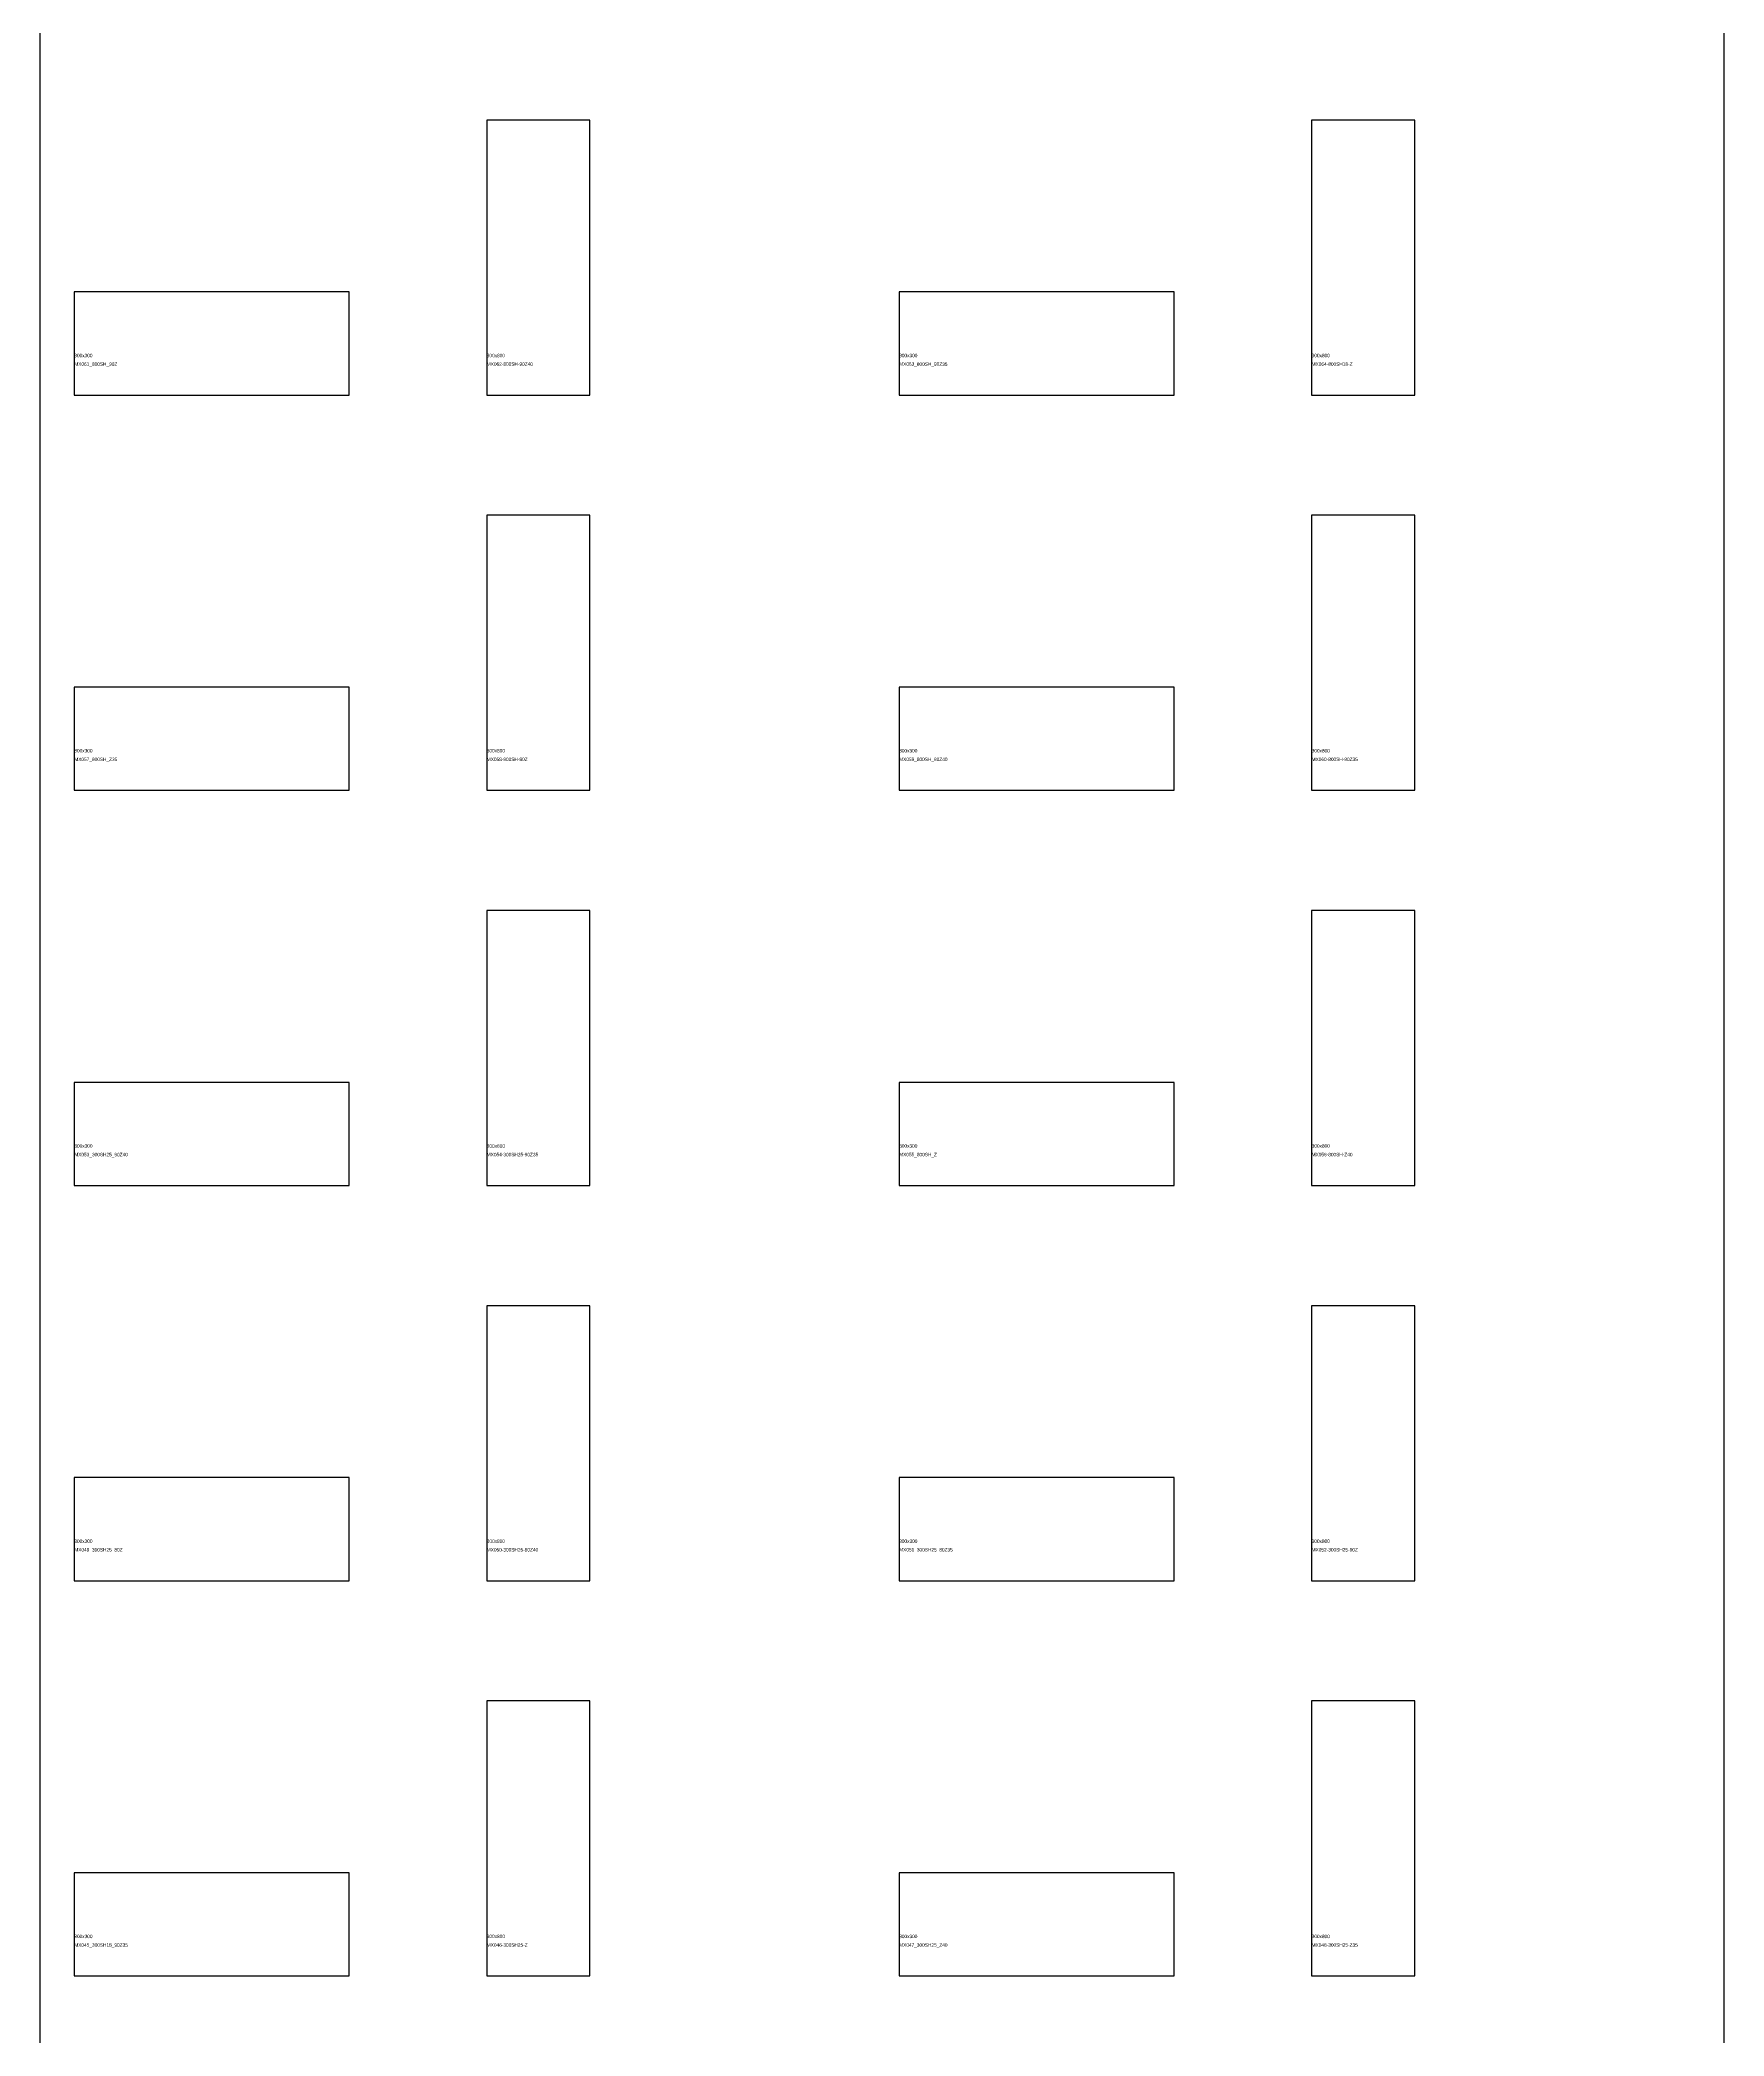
# Model space of a CAD drawing. Header units: millimetres. Extents: x 0 to 4900, y 0 to 24250.
# Drawn here: x 0 to 4900, y 12575 to 18383 of the extents above; entities that cross this region are included whole.
import ezdxf

# ---------------------------------------------------------------- set-up
doc = ezdxf.new("R2010")
doc.units = ezdxf.units.MM

msp = doc.modelspace()

# ---------------------------------------------------------------- linework, layer by layer
for points in [[(0, 0), (4900, 0), (4900, 24250), (0, 24250)], [(1300, 17350), (1600, 17350), (1600, 18150), (1300, 18150)], [(3700, 17350), (4000, 17350), (4000, 18150), (3700, 18150)], [(100, 17350), (900, 17350), (900, 17650), (100, 17650)], [(2500, 17350), (3300, 17350), (3300, 17650), (2500, 17650)], [(1300, 16200), (1600, 16200), (1600, 17000), (1300, 17000)], [(3700, 16200), (4000, 16200), (4000, 17000), (3700, 17000)], [(100, 16200), (900, 16200), (900, 16500), (100, 16500)], [(2500, 16200), (3300, 16200), (3300, 16500), (2500, 16500)], [(1300, 15050), (1600, 15050), (1600, 15850), (1300, 15850)], [(3700, 15050), (4000, 15050), (4000, 15850), (3700, 15850)], [(100, 15050), (900, 15050), (900, 15350), (100, 15350)], [(2500, 15050), (3300, 15050), (3300, 15350), (2500, 15350)], [(1300, 13900), (1600, 13900), (1600, 14700), (1300, 14700)], [(3700, 13900), (4000, 13900), (4000, 14700), (3700, 14700)], [(100, 13900), (900, 13900), (900, 14200), (100, 14200)], [(2500, 13900), (3300, 13900), (3300, 14200), (2500, 14200)], [(1300, 12750), (1600, 12750), (1600, 13550), (1300, 13550)], [(3700, 12750), (4000, 12750), (4000, 13550), (3700, 13550)], [(100, 12750), (900, 12750), (900, 13050), (100, 13050)], [(2500, 12750), (3300, 12750), (3300, 13050), (2500, 13050)]]:
    msp.add_lwpolyline(points, close=True)

# ---------------------------------------------------------------- texts
for s, p in [('800x300', (100, 17460)), ('MX061_800SH_90Z', (100, 17435)), ('300x800', (1300, 17460)), ('MX062-800SH-90Z40', (1300, 17435)), ('800x300', (2500, 17460)), ('MX063_800SH_90Z35', (2500, 17435)), ('300x800', (3700, 17460)), ('MX064-800SH18-Z', (3700, 17435)), ('800x300', (100, 16310)), ('MX057_800SH_Z35', (100, 16285)), ('300x800', (1300, 16310)), ('MX058-800SH-80Z', (1300, 16285)), ('800x300', (2500, 16310)), ('MX059_800SH_80Z40', (2500, 16285)), ('300x800', (3700, 16310)), ('MX060-800SH-80Z35', (3700, 16285)), ('800x300', (100, 15160)), ('300x800', (1300, 15160)), ('800x300', (2500, 15160)), ('300x800', (3700, 15160)), ('MX053_300SH25_90Z40', (100, 15135)), ('MX054-300SH25-90Z35', (1300, 15135)), ('MX055_800SH_Z', (2500, 15135)), ('MX056-800SH-Z40', (3700, 15135)), ('800x300', (100, 14010)), ('300x800', (1300, 14010)), ('800x300', (2500, 14010)), ('300x800', (3700, 14010)), ('MX049_300SH25_80Z', (100, 13985)), ('MX050-300SH25-80Z40', (1300, 13985)), ('MX051_300SH25_80Z35', (2500, 13985)), ('MX052-300SH25-90Z', (3700, 13985)), ('800x300', (100, 12860)), ('MX045_300SH18_90Z35', (100, 12835)), ('300x800', (1300, 12860)), ('MX046-300SH25-Z', (1300, 12835)), ('800x300', (2500, 12860)), ('MX047_300SH25_Z40', (2500, 12835)), ('300x800', (3700, 12860)), ('MX048-300SH25-Z35', (3700, 12835))]:
    msp.add_text(s, height=10).set_placement(p)

doc.saveas('drawing.dxf')
